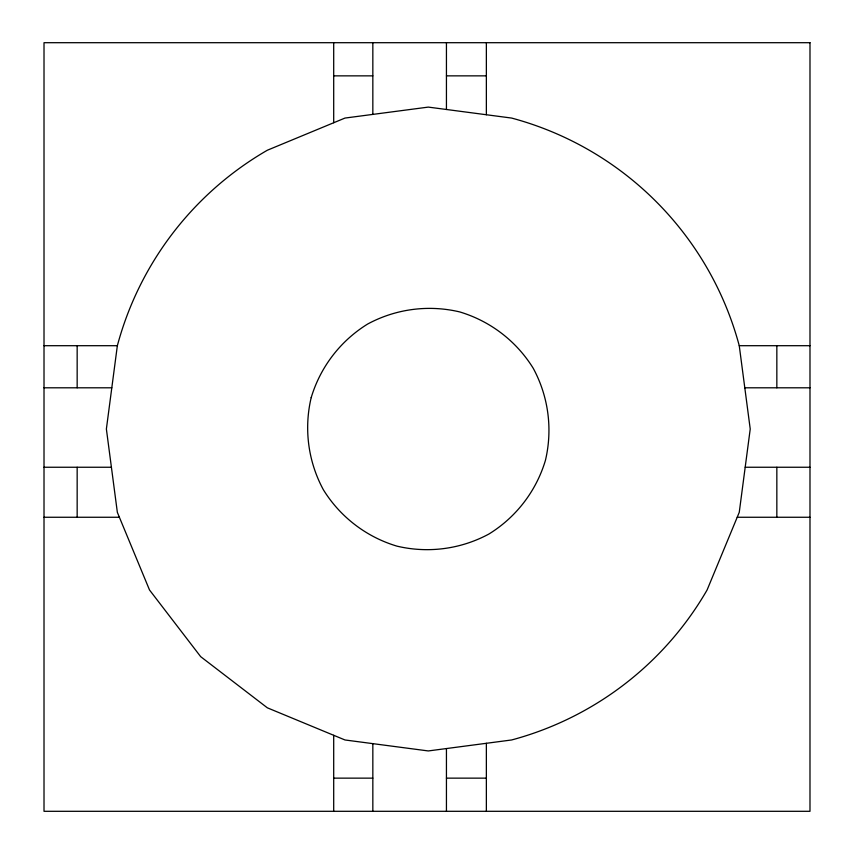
<?xml version="1.0" encoding="UTF-8"?>
<svg xmlns="http://www.w3.org/2000/svg" width="854" height="854" viewBox="0 0 854 854"><rect width="100%" height="100%" fill="white"/><g stroke="black" fill="none" stroke-linecap="round" stroke-linejoin="round"><path stroke-width="1.28" d="M117.35 345.699L106.376 429.018L117.35 512.336L149.514 589.986L200.669 656.651L267.345 707.817L344.984 739.97L428.302 750.944L511.621 739.97A321.926 321.926 0 0 0 707.091 589.986L739.254 512.336L750.228 429.018L739.254 345.699A321.926 321.926 0 0 0 511.621 118.065L428.302 107.102L344.984 118.065L267.345 150.229A321.926 321.926 0 0 0 117.35 345.699L44.013 345.699M333.7 75.857L372.835 75.857M446.439 75.857L486.364 75.857M739.254 345.699L809.987 345.699M44.013 387.801L111.81 387.801M744.795 387.801L809.987 387.801M44.013 467.245L111.415 467.245M745.19 467.245L809.987 467.245M44.013 517.257L119.389 517.257M737.226 517.257L809.987 517.257M333.7 778.143L372.835 778.143M446.439 778.143L486.364 778.143M776.841 345.699L776.841 387.801M776.841 467.245L776.841 517.257M486.364 42.7L486.364 114.746M486.364 743.3L486.364 811.3M446.439 42.7L446.439 109.483M446.439 748.552L446.439 811.3M372.835 42.7L372.835 114.404M372.835 743.642L372.835 811.3M333.7 42.7L333.7 122.741M333.7 735.294L333.7 811.3M77.159 345.699L77.159 387.801M77.159 467.245L77.159 517.257M311.187 397.644C303.81 428.772 308.113 461.48 323.303 489.641C340.095 516.883 366.27 536.963 396.918 546.133C428.057 553.52 460.765 549.218 488.926 534.017C516.168 517.225 536.248 491.061 545.418 460.402C552.805 429.263 548.492 396.566 533.302 368.394C516.51 341.162 490.345 321.083 459.687 311.913C428.548 304.526 395.85 308.828 367.679 324.018C340.447 340.821 320.367 366.985 311.187 397.644M809.987 42.7L44.013 42.7L44.013 811.3L809.987 811.3L809.987 42.7"/></g></svg>
